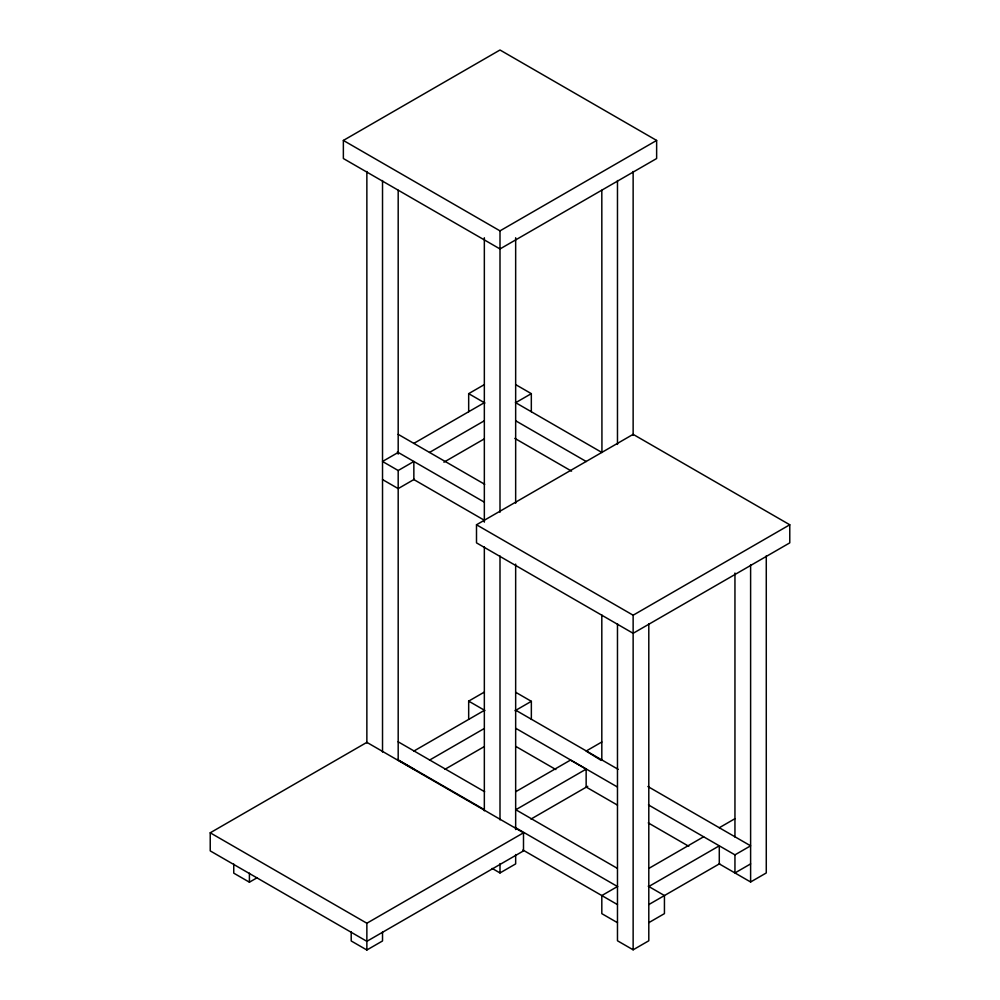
<?xml version="1.0" encoding="UTF-8"?>
<svg xmlns="http://www.w3.org/2000/svg" width="1000" height="1000" viewBox="0 0 1000 1000"><rect width="100%" height="100%" fill="white"/><g stroke="black" fill="none" stroke-linecap="round" stroke-linejoin="round"><path stroke-width="1.5" d="M343.363 140.438L500 50L656.637 140.438L656.637 158.525L500 248.95L343.363 158.525L343.363 140.438L500 230.863L656.637 140.438M468.675 411.737L468.675 393.65L484.338 384.613M398.188 452.438L382.525 461.475L398.188 470.513L413.85 461.475L413.85 479.562L484.062 520.1M413.85 443.387L484.338 402.688M429.513 452.438L484.038 420.95M515.662 402.688L531.325 393.65L531.325 411.737M414.325 479.288L398.188 488.6L382.525 479.562M443.913 462.2L484.263 438.913M476.5 524.775L633.138 434.35L789.775 524.775L789.775 542.863L633.138 633.3L476.5 542.863L476.5 524.775L633.138 615.212L789.775 524.775M210.225 832.8L366.863 742.362L523.5 832.8L523.5 850.888L366.863 941.325L210.225 850.888L210.225 832.8L366.863 923.238L523.5 832.8M468.675 719.212L468.675 701.125L484.338 692.087M413.875 751.062L484.363 710.362M429.538 760.113L484.075 728.625M515.112 710.7L531.35 701.325L531.35 719.412M233.75 864.1L233.75 873.15L249.412 882.188L257.238 877.675M444.85 769.362L484.05 746.725M515.962 791.575L570.487 760.088L586.15 769.137L586.15 787.038L617.475 805.125M601.812 742L586.15 751.05L601.237 760.425M515.662 809.825L586.15 769.137M530.975 819.075L587.737 786.3M492.163 868.425L500 872.95L515.662 863.9L515.662 854.538M351.2 931.912L351.2 940.962L366.863 950L382.525 940.962L382.525 931.912M617.475 886.513L601.812 895.562L601.812 913.65L617.475 922.688M649.1 868.263L703.625 836.775M719.287 827.738L734.95 818.688M648.8 886.513L719.287 845.825L719.287 863.9L750.612 881.988L766.275 872.95L766.275 555.85M648.775 904.587L719.688 863.675M648.45 804.912L734.95 854.862L750.612 845.825L647.887 786.513M648.775 922.675L664.438 913.625L664.438 895.537L648.225 886.175M750.612 863.9L734.95 872.95L734.95 854.862M617.475 623.675L617.475 940.775L633.138 949.812L648.8 940.775L648.8 623.675M515.662 384.613L531.325 393.65M515.425 402.55L601.938 452.5L601.812 190.238M468.675 393.65L484.888 403.013M515.988 420.962L586.275 461.538M514.85 438.4L571.562 471.138M398.188 434.35L484.7 484.288M397.388 451.975L483.9 501.912M515.688 692.288L531.35 701.325M515.425 710.037L618.15 769.338M468.675 701.125L484.888 710.487M515.988 728.438L617.362 786.975M515.962 746.513L555.862 769.55M648.263 822.9L688.775 846.287M398.162 741.8L484.663 791.75M515.75 809.7L617.125 868.225M397.362 759.438L483.875 809.375M514.963 827.325L617.688 886.637M413.875 769.15L398.188 760.088L398.188 470.513M522.925 850.013L617.475 904.6M750.612 564.9L750.612 881.988M734.95 573.038L734.95 837.025M633.138 171.5L633.138 435.387M633.138 615.212L633.138 949.812M617.475 180.538L617.475 444.425M601.812 614.95L601.812 760.163M515.662 237.763L515.662 503.212M515.662 564.113L515.662 829.55M500 230.863L500 512.25M500 555.975L500 819.862M500 863.575L500 872.95M484.338 237.763L484.338 522.15M484.338 546.925L484.338 810.812M398.188 190.238L398.188 454.125M382.525 180.538L382.525 752.038M366.863 171.5L366.863 742.987M366.863 923.238L366.863 950M249.412 873.15L249.412 882.188"/></g></svg>
